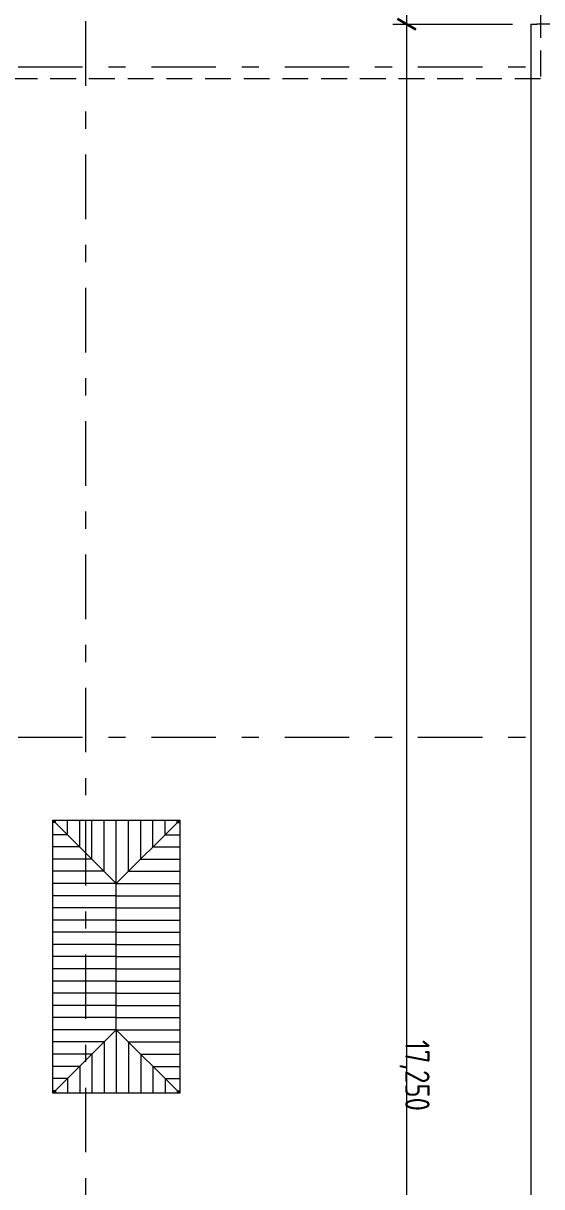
# Model space of a CAD drawing. Header units: millimetres. Extents: x 18162 to 3540582, y 72188 to 247925.
# Drawn here: x 1296956 to 1301209, y 162409 to 171953 of the extents above; entities that cross this region are included whole.
import ezdxf
from ezdxf.enums import TextEntityAlignment as Align

# ---------------------------------------------------------------- set-up
doc = ezdxf.new("R2010")
doc.units = ezdxf.units.MM
doc.header["$MEASUREMENT"] = 0
doc.set_wipeout_variables(frame=1)
for name, pattern in [('Double Dashed', [1093.611073, 529.166651, -211.666656, 141.111112, -211.666656]), ('Hidden Line', [317.5, 211.666667, -105.833333]), ('Wipeout_Contour', [1000, 0, -1000])]:
    doc.linetypes.add(name, pattern=pattern)
for name, color, linetype in [('Dimensioning - Detail', 7, 'Continuous'), ('Shell - Roof', 7, 'Continuous'), ('Structural - Bearing', 7, 'Continuous'), ('Structural - Grid', 7, 'Continuous')]:
    doc.layers.add(name, color=color, linetype=linetype)
doc.styles.add('GENERATED_STYLE_3', font='', dxfattribs={"width": 0.8})
doc.styles.get('GENERATED_STYLE_3').set_extended_font_data('ISOCPEUR MON')
doc.dimstyles.new('GENERATED_STYLE__3', dxfattribs={"dimtxt": 200, "dimasz": 114, "dimexe": 0.18, "dimexo": 150, "dimgap": 0, "dimtad": 1, "dimdec": 0, "dimzin": 0, "dimdsep": 46, "dimtxsty": 'GENERATED_STYLE_3', "dimblk": 'ARROWHEAD_2', "dimblk1": 'ARROWHEAD_2', "dimblk2": 'ARROWHEAD_2', "dimcen": 0.09, "dimclrd": 13, "dimclre": 13, "dimclrt": 13, "dimadec": 0, "dimazin": 0, "dimtfac": 1, "dimtdec": 4, "dimtmove": 0, "dimatfit": 3, "dimfxl": 1, "dimtolj": 1, "dimtzin": 0, "dimarcsym": 0})

# ---------------------------------------------------------------- blocks, each defined once
blk = doc.blocks.new('*X726', base_point=(1270095.8, 74950.7))
at = {"layer": 'Shell - Roof', "color": 7, "linetype": 'Continuous', "lineweight": 5}
for p, q in [((1297219.3, 165396.4), (1297219.3, 165416.4)), ((1297219.3, 165396.4), (1297219.3, 165416.4)), ((1297319.3, 165296.4), (1297319.3, 165416.4)), ((1297319.3, 165296.4), (1297319.3, 165416.4)), ((1297419.3, 165296.4), (1297419.3, 165416.4)), ((1297419.3, 165296.4), (1297419.3, 165416.4)), ((1297519.3, 165296.4), (1297519.3, 165416.4)), ((1297519.3, 165296.4), (1297519.3, 165416.4)), ((1297619.3, 165296.4), (1297619.3, 165416.4)), ((1297619.3, 165296.4), (1297619.3, 165416.4)), ((1297719.3, 165296.4), (1297719.3, 165416.4)), ((1297719.3, 165296.4), (1297719.3, 165416.4)), ((1297819.3, 165296.4), (1297819.3, 165416.4)), ((1297819.3, 165296.4), (1297819.3, 165416.4)), ((1297919.3, 165296.4), (1297919.3, 165416.4)), ((1297919.3, 165296.4), (1297919.3, 165416.4)), ((1298019.3, 165296.4), (1298019.3, 165416.4)), ((1298019.3, 165296.4), (1298019.3, 165416.4)), ((1298119.3, 165296.4), (1298119.3, 165416.4)), ((1298119.3, 165296.4), (1298119.3, 165416.4)), ((1298219.3, 165396.4), (1298219.3, 165416.4)), ((1298219.3, 165396.4), (1298219.3, 165416.4)), ((1297419.3, 165196.4), (1297419.3, 165296.4)), ((1297419.3, 165196.4), (1297419.3, 165296.4)), ((1297519.3, 165096.4), (1297519.3, 165296.4)), ((1297519.3, 165096.4), (1297519.3, 165296.4)), ((1297619.3, 165046.4), (1297619.3, 165296.4)), ((1297619.3, 165046.4), (1297619.3, 165296.4)), ((1297719.3, 165046.4), (1297719.3, 165296.4)), ((1297719.3, 165046.4), (1297719.3, 165296.4)), ((1297819.3, 165046.4), (1297819.3, 165296.4)), ((1297819.3, 165046.4), (1297819.3, 165296.4)), ((1297919.3, 165096.4), (1297919.3, 165296.4)), ((1297919.3, 165096.4), (1297919.3, 165296.4)), ((1298019.3, 165196.4), (1298019.3, 165296.4)), ((1298019.3, 165196.4), (1298019.3, 165296.4)), ((1297619.3, 164996.4), (1297619.3, 165046.4)), ((1297619.3, 164996.4), (1297619.3, 165046.4)), ((1297719.3, 164896.4), (1297719.3, 165046.4)), ((1297719.3, 164896.4), (1297719.3, 165046.4)), ((1297819.3, 164996.4), (1297819.3, 165046.4)), ((1297819.3, 164996.4), (1297819.3, 165046.4))]:
    blk.add_line(p, q, dxfattribs=at)
blk = doc.blocks.new('*X727', base_point=(1270095.8, 74950.7))
at = {"layer": 'Shell - Roof', "color": 7, "linetype": 'Continuous', "lineweight": 5}
for p, q in [((1297219.3, 165396.4), (1297199.3, 165396.4)), ((1297219.3, 165396.4), (1297199.3, 165396.4)), ((1297219.3, 165296.4), (1297199.3, 165296.4)), ((1297219.3, 165296.4), (1297199.3, 165296.4)), ((1297319.3, 165296.4), (1297219.3, 165296.4)), ((1297319.3, 165296.4), (1297219.3, 165296.4)), ((1297219.3, 165196.4), (1297199.3, 165196.4)), ((1297219.3, 165196.4), (1297199.3, 165196.4)), ((1297419.3, 165196.4), (1297219.3, 165196.4)), ((1297419.3, 165196.4), (1297219.3, 165196.4)), ((1297219.3, 165096.4), (1297199.3, 165096.4)), ((1297219.3, 165096.4), (1297199.3, 165096.4)), ((1297469.3, 165096.4), (1297219.3, 165096.4)), ((1297469.3, 165096.4), (1297219.3, 165096.4)), ((1297519.3, 165096.4), (1297469.3, 165096.4)), ((1297519.3, 165096.4), (1297469.3, 165096.4)), ((1297219.3, 164996.4), (1297199.3, 164996.4)), ((1297219.3, 164996.4), (1297199.3, 164996.4)), ((1297469.3, 164996.4), (1297219.3, 164996.4)), ((1297469.3, 164996.4), (1297219.3, 164996.4)), ((1297619.3, 164996.4), (1297469.3, 164996.4)), ((1297619.3, 164996.4), (1297469.3, 164996.4)), ((1297219.3, 164896.4), (1297199.3, 164896.4)), ((1297219.3, 164896.4), (1297199.3, 164896.4)), ((1297469.3, 164896.4), (1297219.3, 164896.4)), ((1297469.3, 164896.4), (1297219.3, 164896.4)), ((1297719.3, 164896.4), (1297469.3, 164896.4)), ((1297719.3, 164896.4), (1297469.3, 164896.4)), ((1297219.3, 164796.4), (1297199.3, 164796.4)), ((1297219.3, 164796.4), (1297199.3, 164796.4)), ((1297469.3, 164796.4), (1297219.3, 164796.4)), ((1297469.3, 164796.4), (1297219.3, 164796.4)), ((1297719.3, 164796.4), (1297469.3, 164796.4)), ((1297719.3, 164796.4), (1297469.3, 164796.4)), ((1297219.3, 164696.4), (1297199.3, 164696.4)), ((1297219.3, 164696.4), (1297199.3, 164696.4)), ((1297469.3, 164696.4), (1297219.3, 164696.4)), ((1297469.3, 164696.4), (1297219.3, 164696.4)), ((1297719.3, 164696.4), (1297469.3, 164696.4)), ((1297719.3, 164696.4), (1297469.3, 164696.4)), ((1297219.3, 164596.4), (1297199.3, 164596.4)), ((1297219.3, 164596.4), (1297199.3, 164596.4)), ((1297469.3, 164596.4), (1297219.3, 164596.4)), ((1297469.3, 164596.4), (1297219.3, 164596.4)), ((1297719.3, 164596.4), (1297469.3, 164596.4)), ((1297719.3, 164596.4), (1297469.3, 164596.4)), ((1297219.3, 164496.4), (1297199.3, 164496.4)), ((1297219.3, 164496.4), (1297199.3, 164496.4)), ((1297469.3, 164496.4), (1297219.3, 164496.4)), ((1297469.3, 164496.4), (1297219.3, 164496.4)), ((1297719.3, 164496.4), (1297469.3, 164496.4)), ((1297719.3, 164496.4), (1297469.3, 164496.4)), ((1297219.3, 164396.4), (1297199.3, 164396.4)), ((1297219.3, 164396.4), (1297199.3, 164396.4)), ((1297469.3, 164396.4), (1297219.3, 164396.4)), ((1297469.3, 164396.4), (1297219.3, 164396.4)), ((1297719.3, 164396.4), (1297469.3, 164396.4)), ((1297719.3, 164396.4), (1297469.3, 164396.4)), ((1297219.3, 164296.4), (1297199.3, 164296.4)), ((1297219.3, 164296.4), (1297199.3, 164296.4)), ((1297469.3, 164296.4), (1297219.3, 164296.4)), ((1297469.3, 164296.4), (1297219.3, 164296.4)), ((1297719.3, 164296.4), (1297469.3, 164296.4)), ((1297719.3, 164296.4), (1297469.3, 164296.4)), ((1297219.3, 164196.4), (1297199.3, 164196.4)), ((1297219.3, 164196.4), (1297199.3, 164196.4)), ((1297469.3, 164196.4), (1297219.3, 164196.4)), ((1297469.3, 164196.4), (1297219.3, 164196.4)), ((1297719.3, 164196.4), (1297469.3, 164196.4)), ((1297719.3, 164196.4), (1297469.3, 164196.4)), ((1297219.3, 164096.4), (1297199.3, 164096.4)), ((1297219.3, 164096.4), (1297199.3, 164096.4)), ((1297469.3, 164096.4), (1297219.3, 164096.4)), ((1297469.3, 164096.4), (1297219.3, 164096.4)), ((1297719.3, 164096.4), (1297469.3, 164096.4)), ((1297719.3, 164096.4), (1297469.3, 164096.4)), ((1297219.3, 163996.4), (1297199.3, 163996.4)), ((1297219.3, 163996.4), (1297199.3, 163996.4)), ((1297469.3, 163996.4), (1297219.3, 163996.4)), ((1297469.3, 163996.4), (1297219.3, 163996.4)), ((1297719.3, 163996.4), (1297469.3, 163996.4)), ((1297719.3, 163996.4), (1297469.3, 163996.4)), ((1297219.3, 163896.4), (1297199.3, 163896.4)), ((1297219.3, 163896.4), (1297199.3, 163896.4)), ((1297469.3, 163896.4), (1297219.3, 163896.4)), ((1297469.3, 163896.4), (1297219.3, 163896.4)), ((1297719.3, 163896.4), (1297469.3, 163896.4)), ((1297719.3, 163896.4), (1297469.3, 163896.4)), ((1297219.3, 163796.4), (1297199.3, 163796.4)), ((1297219.3, 163796.4), (1297199.3, 163796.4)), ((1297469.3, 163796.4), (1297219.3, 163796.4)), ((1297469.3, 163796.4), (1297219.3, 163796.4)), ((1297719.3, 163796.4), (1297469.3, 163796.4)), ((1297719.3, 163796.4), (1297469.3, 163796.4)), ((1297219.3, 163696.4), (1297199.3, 163696.4)), ((1297219.3, 163696.4), (1297199.3, 163696.4)), ((1297469.3, 163696.4), (1297219.3, 163696.4)), ((1297469.3, 163696.4), (1297219.3, 163696.4)), ((1297719.3, 163696.4), (1297469.3, 163696.4)), ((1297719.3, 163696.4), (1297469.3, 163696.4)), ((1297219.3, 163596.4), (1297199.3, 163596.4)), ((1297219.3, 163596.4), (1297199.3, 163596.4)), ((1297469.3, 163596.4), (1297219.3, 163596.4)), ((1297469.3, 163596.4), (1297219.3, 163596.4)), ((1297619.3, 163596.4), (1297469.3, 163596.4)), ((1297619.3, 163596.4), (1297469.3, 163596.4)), ((1297219.3, 163496.4), (1297199.3, 163496.4)), ((1297219.3, 163496.4), (1297199.3, 163496.4)), ((1297469.3, 163496.4), (1297219.3, 163496.4)), ((1297469.3, 163496.4), (1297219.3, 163496.4)), ((1297519.3, 163496.4), (1297469.3, 163496.4)), ((1297519.3, 163496.4), (1297469.3, 163496.4)), ((1297219.3, 163396.4), (1297199.3, 163396.4)), ((1297219.3, 163396.4), (1297199.3, 163396.4)), ((1297419.3, 163396.4), (1297219.3, 163396.4)), ((1297419.3, 163396.4), (1297219.3, 163396.4)), ((1297219.3, 163296.4), (1297199.3, 163296.4)), ((1297219.3, 163296.4), (1297199.3, 163296.4)), ((1297319.3, 163296.4), (1297219.3, 163296.4)), ((1297319.3, 163296.4), (1297219.3, 163296.4)), ((1297219.3, 163196.4), (1297199.3, 163196.4)), ((1297219.3, 163196.4), (1297199.3, 163196.4))]:
    blk.add_line(p, q, dxfattribs=at)
blk = doc.blocks.new('*X728', base_point=(1270095.8, 74950.7))
at = {"layer": 'Shell - Roof', "color": 7, "linetype": 'Continuous', "lineweight": 5}
for p, q in [((1298219.3, 165396.4), (1298239.3, 165396.4)), ((1298219.3, 165396.4), (1298239.3, 165396.4)), ((1298119.3, 165296.4), (1298219.3, 165296.4)), ((1298119.3, 165296.4), (1298219.3, 165296.4)), ((1298219.3, 165296.4), (1298239.3, 165296.4)), ((1298219.3, 165296.4), (1298239.3, 165296.4)), ((1298019.3, 165196.4), (1298219.3, 165196.4)), ((1298019.3, 165196.4), (1298219.3, 165196.4)), ((1298219.3, 165196.4), (1298239.3, 165196.4)), ((1298219.3, 165196.4), (1298239.3, 165196.4)), ((1297919.3, 165096.4), (1297969.3, 165096.4)), ((1297919.3, 165096.4), (1297969.3, 165096.4)), ((1297969.3, 165096.4), (1298219.3, 165096.4)), ((1297969.3, 165096.4), (1298219.3, 165096.4)), ((1298219.3, 165096.4), (1298239.3, 165096.4)), ((1298219.3, 165096.4), (1298239.3, 165096.4)), ((1297819.3, 164996.4), (1297969.3, 164996.4)), ((1297819.3, 164996.4), (1297969.3, 164996.4)), ((1297969.3, 164996.4), (1298219.3, 164996.4)), ((1297969.3, 164996.4), (1298219.3, 164996.4)), ((1298219.3, 164996.4), (1298239.3, 164996.4)), ((1298219.3, 164996.4), (1298239.3, 164996.4)), ((1297719.3, 164896.4), (1297969.3, 164896.4)), ((1297719.3, 164896.4), (1297969.3, 164896.4)), ((1297969.3, 164896.4), (1298219.3, 164896.4)), ((1297969.3, 164896.4), (1298219.3, 164896.4)), ((1298219.3, 164896.4), (1298239.3, 164896.4)), ((1298219.3, 164896.4), (1298239.3, 164896.4)), ((1297719.3, 164796.4), (1297969.3, 164796.4)), ((1297719.3, 164796.4), (1297969.3, 164796.4)), ((1297969.3, 164796.4), (1298219.3, 164796.4)), ((1297969.3, 164796.4), (1298219.3, 164796.4)), ((1298219.3, 164796.4), (1298239.3, 164796.4)), ((1298219.3, 164796.4), (1298239.3, 164796.4)), ((1297719.3, 164696.4), (1297969.3, 164696.4)), ((1297719.3, 164696.4), (1297969.3, 164696.4)), ((1297969.3, 164696.4), (1298219.3, 164696.4)), ((1297969.3, 164696.4), (1298219.3, 164696.4)), ((1298219.3, 164696.4), (1298239.3, 164696.4)), ((1298219.3, 164696.4), (1298239.3, 164696.4)), ((1297719.3, 164596.4), (1297969.3, 164596.4)), ((1297719.3, 164596.4), (1297969.3, 164596.4)), ((1297969.3, 164596.4), (1298219.3, 164596.4)), ((1297969.3, 164596.4), (1298219.3, 164596.4)), ((1298219.3, 164596.4), (1298239.3, 164596.4)), ((1298219.3, 164596.4), (1298239.3, 164596.4)), ((1297719.3, 164496.4), (1297969.3, 164496.4)), ((1297719.3, 164496.4), (1297969.3, 164496.4)), ((1297969.3, 164496.4), (1298219.3, 164496.4)), ((1297969.3, 164496.4), (1298219.3, 164496.4)), ((1298219.3, 164496.4), (1298239.3, 164496.4)), ((1298219.3, 164496.4), (1298239.3, 164496.4)), ((1297719.3, 164396.4), (1297969.3, 164396.4)), ((1297719.3, 164396.4), (1297969.3, 164396.4)), ((1297969.3, 164396.4), (1298219.3, 164396.4)), ((1297969.3, 164396.4), (1298219.3, 164396.4)), ((1298219.3, 164396.4), (1298239.3, 164396.4)), ((1298219.3, 164396.4), (1298239.3, 164396.4)), ((1297719.3, 164296.4), (1297969.3, 164296.4)), ((1297719.3, 164296.4), (1297969.3, 164296.4)), ((1297969.3, 164296.4), (1298219.3, 164296.4)), ((1297969.3, 164296.4), (1298219.3, 164296.4)), ((1298219.3, 164296.4), (1298239.3, 164296.4)), ((1298219.3, 164296.4), (1298239.3, 164296.4)), ((1297719.3, 164196.4), (1297969.3, 164196.4)), ((1297719.3, 164196.4), (1297969.3, 164196.4)), ((1297969.3, 164196.4), (1298219.3, 164196.4)), ((1297969.3, 164196.4), (1298219.3, 164196.4)), ((1298219.3, 164196.4), (1298239.3, 164196.4)), ((1298219.3, 164196.4), (1298239.3, 164196.4)), ((1297719.3, 164096.4), (1297969.3, 164096.4)), ((1297719.3, 164096.4), (1297969.3, 164096.4)), ((1297969.3, 164096.4), (1298219.3, 164096.4)), ((1297969.3, 164096.4), (1298219.3, 164096.4)), ((1298219.3, 164096.4), (1298239.3, 164096.4)), ((1298219.3, 164096.4), (1298239.3, 164096.4)), ((1297719.3, 163996.4), (1297969.3, 163996.4)), ((1297719.3, 163996.4), (1297969.3, 163996.4)), ((1297969.3, 163996.4), (1298219.3, 163996.4)), ((1297969.3, 163996.4), (1298219.3, 163996.4)), ((1298219.3, 163996.4), (1298239.3, 163996.4)), ((1298219.3, 163996.4), (1298239.3, 163996.4)), ((1297719.3, 163896.4), (1297969.3, 163896.4)), ((1297719.3, 163896.4), (1297969.3, 163896.4)), ((1297969.3, 163896.4), (1298219.3, 163896.4)), ((1297969.3, 163896.4), (1298219.3, 163896.4)), ((1298219.3, 163896.4), (1298239.3, 163896.4)), ((1298219.3, 163896.4), (1298239.3, 163896.4)), ((1297719.3, 163796.4), (1297969.3, 163796.4)), ((1297719.3, 163796.4), (1297969.3, 163796.4)), ((1297969.3, 163796.4), (1298219.3, 163796.4)), ((1297969.3, 163796.4), (1298219.3, 163796.4)), ((1298219.3, 163796.4), (1298239.3, 163796.4)), ((1298219.3, 163796.4), (1298239.3, 163796.4)), ((1297719.3, 163696.4), (1297969.3, 163696.4)), ((1297719.3, 163696.4), (1297969.3, 163696.4)), ((1297969.3, 163696.4), (1298219.3, 163696.4)), ((1297969.3, 163696.4), (1298219.3, 163696.4)), ((1298219.3, 163696.4), (1298239.3, 163696.4)), ((1298219.3, 163696.4), (1298239.3, 163696.4)), ((1297819.3, 163596.4), (1297969.3, 163596.4)), ((1297819.3, 163596.4), (1297969.3, 163596.4)), ((1297969.3, 163596.4), (1298219.3, 163596.4)), ((1297969.3, 163596.4), (1298219.3, 163596.4)), ((1298219.3, 163596.4), (1298239.3, 163596.4)), ((1298219.3, 163596.4), (1298239.3, 163596.4)), ((1297919.3, 163496.4), (1297969.3, 163496.4)), ((1297919.3, 163496.4), (1297969.3, 163496.4)), ((1297969.3, 163496.4), (1298219.3, 163496.4)), ((1297969.3, 163496.4), (1298219.3, 163496.4)), ((1298219.3, 163496.4), (1298239.3, 163496.4)), ((1298219.3, 163496.4), (1298239.3, 163496.4)), ((1298019.3, 163396.4), (1298219.3, 163396.4)), ((1298019.3, 163396.4), (1298219.3, 163396.4)), ((1298219.3, 163396.4), (1298239.3, 163396.4)), ((1298219.3, 163396.4), (1298239.3, 163396.4)), ((1298119.3, 163296.4), (1298219.3, 163296.4)), ((1298119.3, 163296.4), (1298219.3, 163296.4)), ((1298219.3, 163296.4), (1298239.3, 163296.4)), ((1298219.3, 163296.4), (1298239.3, 163296.4)), ((1298219.3, 163196.4), (1298239.3, 163196.4)), ((1298219.3, 163196.4), (1298239.3, 163196.4))]:
    blk.add_line(p, q, dxfattribs=at)
blk = doc.blocks.new('*X729', base_point=(1270095.8, 74950.7))
at = {"layer": 'Shell - Roof', "color": 7, "linetype": 'Continuous', "lineweight": 5}
for p, q in [((1297719.3, 163696.4), (1297719.3, 163546.4)), ((1297719.3, 163696.4), (1297719.3, 163546.4)), ((1297619.3, 163596.4), (1297619.3, 163546.4)), ((1297619.3, 163596.4), (1297619.3, 163546.4)), ((1297819.3, 163596.4), (1297819.3, 163546.4)), ((1297819.3, 163596.4), (1297819.3, 163546.4)), ((1297519.3, 163496.4), (1297519.3, 163296.4)), ((1297519.3, 163496.4), (1297519.3, 163296.4)), ((1297619.3, 163546.4), (1297619.3, 163296.4)), ((1297619.3, 163546.4), (1297619.3, 163296.4)), ((1297719.3, 163546.4), (1297719.3, 163296.4)), ((1297719.3, 163546.4), (1297719.3, 163296.4)), ((1297819.3, 163546.4), (1297819.3, 163296.4)), ((1297819.3, 163546.4), (1297819.3, 163296.4)), ((1297919.3, 163496.4), (1297919.3, 163296.4)), ((1297919.3, 163496.4), (1297919.3, 163296.4)), ((1297419.3, 163396.4), (1297419.3, 163296.4)), ((1297419.3, 163396.4), (1297419.3, 163296.4)), ((1298019.3, 163396.4), (1298019.3, 163296.4)), ((1298019.3, 163396.4), (1298019.3, 163296.4)), ((1297319.3, 163296.4), (1297319.3, 163176.4)), ((1297319.3, 163296.4), (1297319.3, 163176.4)), ((1297419.3, 163296.4), (1297419.3, 163176.4)), ((1297419.3, 163296.4), (1297419.3, 163176.4)), ((1297519.3, 163296.4), (1297519.3, 163176.4)), ((1297519.3, 163296.4), (1297519.3, 163176.4)), ((1297619.3, 163296.4), (1297619.3, 163176.4)), ((1297619.3, 163296.4), (1297619.3, 163176.4)), ((1297719.3, 163296.4), (1297719.3, 163176.4)), ((1297719.3, 163296.4), (1297719.3, 163176.4)), ((1297819.3, 163296.4), (1297819.3, 163176.4)), ((1297819.3, 163296.4), (1297819.3, 163176.4)), ((1297919.3, 163296.4), (1297919.3, 163176.4)), ((1297919.3, 163296.4), (1297919.3, 163176.4)), ((1298019.3, 163296.4), (1298019.3, 163176.4)), ((1298019.3, 163296.4), (1298019.3, 163176.4)), ((1298119.3, 163296.4), (1298119.3, 163176.4)), ((1298119.3, 163296.4), (1298119.3, 163176.4)), ((1297219.3, 163196.4), (1297219.3, 163176.4)), ((1297219.3, 163196.4), (1297219.3, 163176.4)), ((1298219.3, 163196.4), (1298219.3, 163176.4)), ((1298219.3, 163196.4), (1298219.3, 163176.4))]:
    blk.add_line(p, q, dxfattribs=at)
blk = doc.blocks.new('*D745', base_point=(1270095.8, 74950.7))
at = {"layer": 'Dimensioning - Detail', "color": 13, "linetype": 'Continuous', "lineweight": 13, "transparency": 16777216}
for p, q in [((1300100.7, 172019.8), (1300100.7, 171946.4)), ((1299988.2, 171946.4), (1300969.3, 171946.4)), ((1300100.7, 171946.4), (1300100.7, 154696.4)), ((1299988.2, 154696.4), (1301419.3, 154696.4)), ((1300100.7, 154696.4), (1300100.7, 153246.4))]:
    blk.add_line(p, q, dxfattribs=at)
at = {"layer": 'Dimensioning - Detail', "color": 12, "linetype": 'Continuous', "lineweight": 35, "transparency": 16777216}
for p, q in [((1300175.7, 171903.1), (1300025.7, 171989.7)), ((1300175.7, 154653.1), (1300025.7, 154739.7))]:
    blk.add_line(p, q, dxfattribs=at)
at = {"layer": 'Dimensioning - Detail', "color": 13, "lineweight": 13, "transparency": 16777216, "insert": (1300042.7, 163612.8), "char_height": 200, "attachment_point": 7, "rotation": 270, "style": 'GENERATED_STYLE_3'}
blk.add_mtext('\\A1;{\\pql;\\fISOCPEUR MON|b0|i0|c0|p0;\\W0.800000;17,250}', dxfattribs=at)
blk = doc.blocks.new('ARROWHEAD_2')
at = {"color": 0, "linetype": 'Continuous', "lineweight": 0}
for p, q in [((0, 0), (-1, 0)), ((-0.378, -0.655), (0.378, 0.655))]:
    blk.add_line(p, q, dxfattribs=at)
blk = doc.blocks.new('Standard grid marker[351]_2', base_point=(1288258, 166096.4))
at = {"layer": 'Structural - Grid', "color": 13, "linetype": 'Double Dashed', "lineweight": 13}
blk.add_line((1289258, 166096.4), (1323820.2, 166096.4), dxfattribs=at)
at = {"layer": 'Structural - Grid', "color": 13, "lineweight": 13, "style": 'GENERATED_STYLE_3'}
blk.add_attdef('AC_MarkerText_1', text='', height=250, rotation=180, dxfattribs=at).set_placement((1325120.2, 165971.4), align=Align.TOP_CENTER)
blk = doc.blocks.new('Standard grid marker[352]_2', base_point=(1288258, 171596.4))
at = {"layer": 'Structural - Grid', "color": 13, "linetype": 'Double Dashed', "lineweight": 13}
blk.add_line((1289258, 171596.4), (1323820.2, 171596.4), dxfattribs=at)
at = {"layer": 'Structural - Grid', "color": 13, "lineweight": 13, "style": 'GENERATED_STYLE_3'}
blk.add_attdef('AC_MarkerText_1', text='', height=250, rotation=180, dxfattribs=at).set_placement((1325120.2, 171471.4), align=Align.TOP_CENTER)
blk = doc.blocks.new('Standard grid marker[356]_2', base_point=(1297469.3, 147474.9))
at = {"layer": 'Structural - Grid', "color": 13, "linetype": 'Double Dashed', "lineweight": 13}
blk.add_line((1297469.3, 148474.9), (1297469.3, 175136.2), dxfattribs=at)
at = {"layer": 'Structural - Grid', "color": 13, "lineweight": 13, "style": 'GENERATED_STYLE_3'}
blk.add_attdef('AC_MarkerText_1', text='', height=250, rotation=180, dxfattribs=at).set_placement((1297469.3, 176311.2), align=Align.TOP_CENTER)

msp = doc.modelspace()

# ---------------------------------------------------------------- linework, layer by layer
at = {"layer": 'Shell - Roof', "color": 7, "linetype": 'Continuous', "lineweight": 13, "flags": 128}
for points in [[(1297199.3, 165416.4), (1298239.3, 165416.4)], [(1297719.3, 164896.4), (1297199.3, 165416.4)], [(1297199.3, 163176.4), (1297199.3, 165416.4)], [(1297719.3, 164896.4), (1298239.3, 165416.4)], [(1298239.3, 165416.4), (1298239.3, 163176.4)], [(1297719.3, 163696.4), (1297719.3, 164896.4)], [(1297719.3, 163696.4), (1297199.3, 163176.4)], [(1298239.3, 163176.4), (1297719.3, 163696.4)], [(1298239.3, 163176.4), (1297199.3, 163176.4)]]:
    msp.add_lwpolyline(points, dxfattribs=at)

# ---------------------------------------------------------------- block references
at = {"layer": 'Shell - Roof', "color": 7, "linetype": 'Continuous', "lineweight": 25}
for name in ['*X726', '*X727', '*X728', '*X729']:
    msp.add_blockref(name, (1270095.8, 74950.7), dxfattribs=at)
at = {"layer": 'Structural - Grid', "color": 13, "linetype": 'Continuous', "lineweight": 13}
msp.add_blockref('Standard grid marker[356]_2', (1297469.3, 147474.9), dxfattribs=at)

# ---------------------------------------------------------------- wipeouts: each hides what was drawn before it
at = {"color": 254, "linetype": 'Wipeout_Contour', "lineweight": 0, "ltscale": 3937387.170026492}
msp.add_wipeout([(1301169.3, 171946.4), (1301119.3, 171946.4), (1301169.3, 171896.4)], dxfattribs=at).dxf.layer = 'Structural - Bearing'

# ---------------------------------------------------------------- next in the draw order: wipeouts: each hides what was drawn before it
at = {"color": 254, "linetype": 'Wipeout_Contour', "lineweight": 0, "ltscale": 3937516.231326173}
msp.add_wipeout([(1301219.3, 171896.4), (1301169.3, 171896.4), (1301219.3, 171846.4)], dxfattribs=at).dxf.layer = 'Structural - Bearing'

# ---------------------------------------------------------------- next in the draw order: wipeouts: each hides what was drawn before it
at = {"color": 254, "linetype": 'Wipeout_Contour', "lineweight": 0, "ltscale": 3937331.911628417}
msp.add_wipeout([(1301169.3, 171896.4), (1301119.3, 171946.4), (1301119.3, 171896.4)], dxfattribs=at).dxf.layer = 'Structural - Bearing'

# ---------------------------------------------------------------- next in the draw order: linework, layer by layer
at = {"layer": 'Structural - Bearing', "color": 7, "linetype": 'Continuous', "lineweight": 13, "flags": 128}
msp.add_lwpolyline([(1301119.3, 171946.4), (1301169.3, 171946.4)], dxfattribs=at)

# ---------------------------------------------------------------- next in the draw order: wipeouts: each hides what was drawn before it
at = {"color": 254, "linetype": 'Wipeout_Contour', "lineweight": 0, "ltscale": 5245186.944604136}
msp.add_wipeout([(1301119.3, 171896.4), (1301119.3, 153296.4), (1301169.3, 153296.4), (1301169.3, 171896.4)], dxfattribs=at).dxf.layer = 'Structural - Bearing'

# ---------------------------------------------------------------- next in the draw order: linework, layer by layer
at = {"layer": 'Structural - Bearing', "color": 7, "linetype": 'Continuous', "lineweight": 13, "flags": 128}
msp.add_lwpolyline([(1301119.3, 171946.4), (1301119.3, 153246.4)], dxfattribs=at)

# ---------------------------------------------------------------- next in the draw order: wipeouts: each hides what was drawn before it
at = {"color": 254, "linetype": 'Wipeout_Contour', "lineweight": 0, "ltscale": 3937460.974815537}
msp.add_wipeout([(1301219.3, 171846.4), (1301169.3, 171896.4), (1301169.3, 171846.4)], dxfattribs=at).dxf.layer = 'Structural - Bearing'

# ---------------------------------------------------------------- next in the draw order: wipeouts: each hides what was drawn before it
at = {"color": 254, "linetype": 'Wipeout_Contour', "lineweight": 0, "ltscale": 5263990.162684469}
msp.add_wipeout([(1301169.3, 171896.4), (1308269.3, 171896.4), (1308269.3, 171946.4), (1301169.3, 171946.4)], dxfattribs=at).dxf.layer = 'Structural - Bearing'
at = {"color": 254, "linetype": 'Wipeout_Contour', "lineweight": 0, "ltscale": 5245384.003531742}
msp.add_wipeout([(1301219.3, 153346.4), (1301219.3, 171846.4), (1301169.3, 171846.4), (1301169.3, 153346.4)], dxfattribs=at).dxf.layer = 'Structural - Bearing'

# ---------------------------------------------------------------- next in the draw order: linework, layer by layer
at = {"color": 7, "linetype": 'Hidden Line', "lineweight": 5}
msp.add_lwpolyline([(1301199.3, 172046.4), (1301199.3, 171496.4), (1291069.9, 171496.4), (1291069.9, 153697.1), (1301199.3, 153697.1)], dxfattribs=at)
at = {"layer": 'Structural - Bearing', "color": 7, "linetype": 'Continuous', "lineweight": 13, "flags": 128}
msp.add_lwpolyline([(1308269.3, 171946.4), (1301169.3, 171946.4)], dxfattribs=at)

# ---------------------------------------------------------------- next in the draw order: block references
at = {"layer": 'Structural - Grid', "color": 13, "linetype": 'Continuous', "lineweight": 13}
for name, p in [('Standard grid marker[352]_2', (1288258, 171596.4)), ('Standard grid marker[351]_2', (1288258, 166096.4))]:
    msp.add_blockref(name, p, dxfattribs=at)

# ---------------------------------------------------------------- next in the draw order: dimensions: what is measured, and where the dimension line sits
at = {"layer": 'Dimensioning - Detail', "color": 13, "linetype": 'Continuous', "lineweight": 13}
dim = msp.add_linear_dim(base=(1300100.7, 154696.4), p1=(1301119.3, 171946.4), p2=(1301569.3, 154696.4), angle=270, dimstyle='GENERATED_STYLE__3', dxfattribs=at)
dim.commit()
dim.dimension.update_dxf_attribs({"geometry": '*D745', "text_midpoint": (1300240.7, 163201.7), "dimtype": 160, "text_rotation": 270})

doc.saveas('drawing.dxf')
